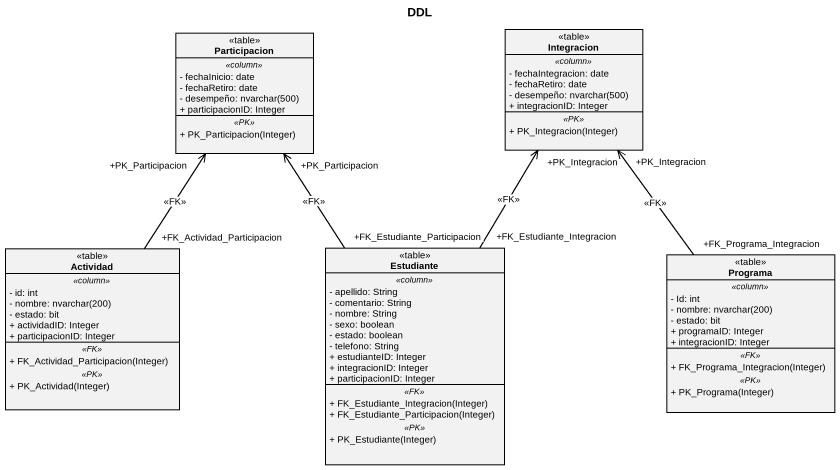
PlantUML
@startuml
title DDL
hide circle
hide empty members
skinparam classAttributeIconSize 0
class Participacion <<table>> {
  .. <<column>> ..
  - fechaInicio: date
  - fechaRetiro: date
  {field} - desempeño: nvarchar(500)
  + participacionID: Integer
  .. <<PK>> ..
  + PK_Participacion(Integer)
}
class Integracion <<table>> {
  .. <<column>> ..
  - fechaIntegracion: date
  - fechaRetiro: date
  {field} - desempeño: nvarchar(500)
  + integracionID: Integer
  .. <<PK>> ..
  + PK_Integracion(Integer)
}
class Actividad <<table>> {
  .. <<column>> ..
  - id: int
  {field} - nombre: nvarchar(200)
  - estado: bit
  + actividadID: Integer
  + participacionID: Integer
  .. <<FK>> ..
  + FK_Actividad_Participacion(Integer)
  .. <<PK>> ..
  + PK_Actividad(Integer)
}
class Estudiante <<table>> {
  .. <<column>> ..
  - apellido: String
  - comentario: String
  - nombre: String
  - sexo: boolean
  - estado: boolean
  - telefono: String
  + estudianteID: Integer
  + integracionID: Integer
  + participacionID: Integer
  .. <<FK>> ..
  + FK_Estudiante_Integracion(Integer)
  + FK_Estudiante_Participacion(Integer)
  .. <<PK>> ..
  + PK_Estudiante(Integer)
}
class Programa <<table>> {
  .. <<column>> ..
  - Id: int
  {field} - nombre: nvarchar(200)
  - estado: bit
  + programaID: Integer
  + integracionID: Integer
  .. <<FK>> ..
  + FK_Programa_Integracion(Integer)
  .. <<PK>> ..
  + PK_Programa(Integer)
}
Actividad "+FK_Actividad_Participacion" -up-> "+PK_Participacion" Participacion : <<FK>>
Estudiante "+FK_Estudiante_Participacion" -up-> "+PK_Participacion" Participacion : <<FK>>
Estudiante "+FK_Estudiante_Integracion" -up-> "+PK_Integracion" Integracion : <<FK>>
Programa "+FK_Programa_Integracion" -up-> "+PK_Integracion" Integracion : <<FK>>
@enduml
